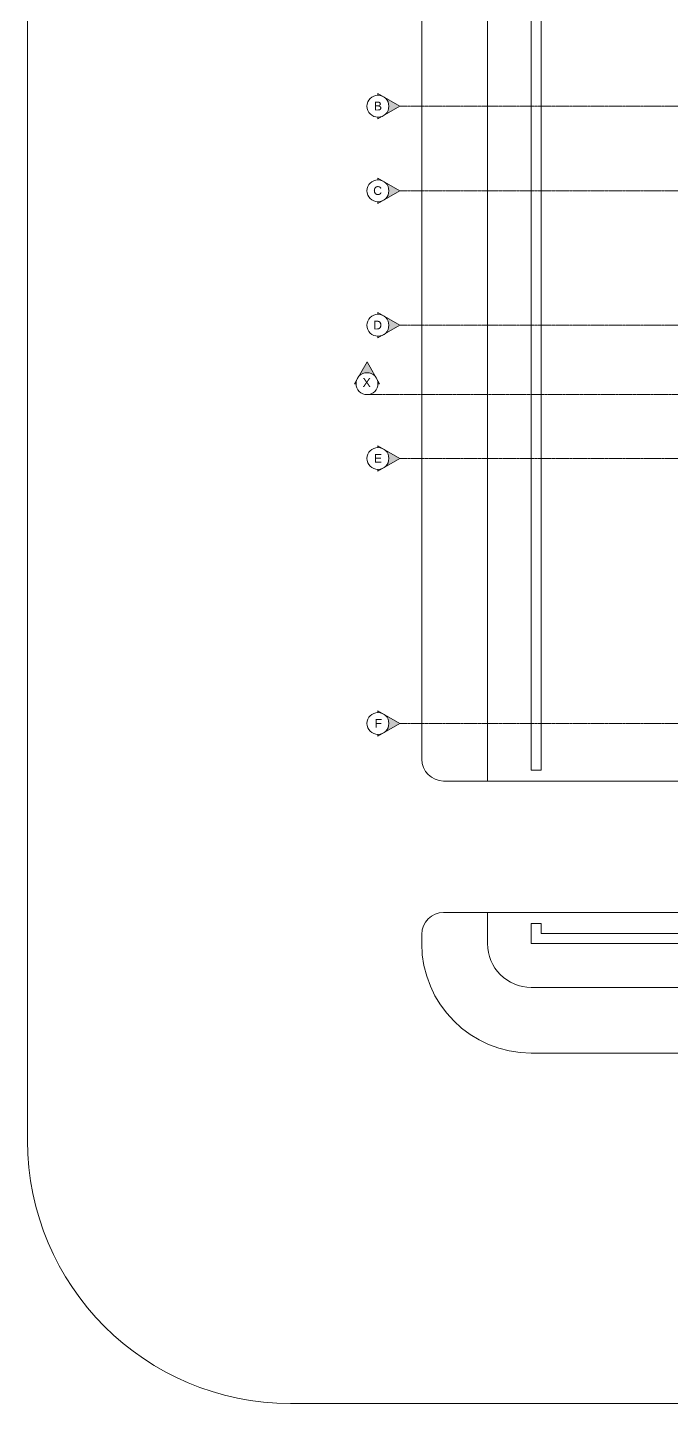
# Model space of a CAD drawing. Header units: millimetres. Extents: x -425671 to 598394, y -194194 to 343585.
# Drawn here: x 28539 to 43240, y 90126 to 121538 of the extents above; entities that cross this region are included whole.
import ezdxf

# ---------------------------------------------------------------- set-up
doc = ezdxf.new("R2010")
doc.units = ezdxf.units.MM
doc.linetypes.add('ACAD_ISO10W100', pattern=[18, 12, -3, 0, -3])
for name, color, linetype, lineweight in [('C TEXT', 30, 'Continuous', 13), ('Centre line', 30, 'Continuous', 9), ('Hidden', 250, 'Continuous', 5)]:
    doc.layers.add(name, color=color, linetype=linetype, lineweight=lineweight)
doc.styles.get("Standard").update_dxf_attribs({"font": 'arial.ttf'})

# ---------------------------------------------------------------- blocks, each defined once
blk = doc.blocks.new('CC')
at = {"layer": 'C TEXT', "linetype": 'Continuous', "ltscale": 500}
h = blk.add_hatch(color=253, dxfattribs=at)
h.dxf.hatch_style = 1
edge = h.paths.add_edge_path()
edge.add_arc((2471483781, 936793033), 250, 180, 240)
edge.add_line((2471483656, 936792817), (2471483281, 936793033))
edge.add_line((2471483281, 936793033), (2471483656, 936793250))
edge.add_arc((2471483781, 936793033), 250, 120, 180)
h = blk.add_hatch(color=253, dxfattribs=at)
h.dxf.hatch_style = 1
h.paths.add_polyline_path([(2471483781, 936792745), (2471483781, 936792783, -0.131652), (2471483656, 936792817)])
h.paths.add_polyline_path([(2471483781, 936793322), (2471483656, 936793250, -0.131652), (2471483781, 936793283)])
for points in [[(2471483281, 936793033), (2471483781, 936793322)], [(2471483781, 936793283), (2471483781, 936793322)], [(2471483281, 936793033), (2471483781, 936792745)], [(2471483781, 936792745), (2471483781, 936792783)]]:
    blk.add_lwpolyline(points, dxfattribs=at)
blk.add_circle((2471483781, 936793033), 250, dxfattribs=at)

msp = doc.modelspace()

# ---------------------------------------------------------------- linework, layer by layer
at = {"layer": 'Centre line', "linetype": 'ACAD_ISO10W100', "ltscale": 0.6}
for p, q in [((37039.03, 119741.016), (63039.03, 119741.016)), ((37039.03, 117811.016), (63039.03, 117811.016)), ((37039.03, 114741.016), (63039.03, 114741.016)), ((37039.03, 111701.016), (63039.03, 111701.016)), ((37039.03, 105651.005), (63039.03, 105651.005))]:
    msp.add_line(p, q, dxfattribs=at)
msp.add_lwpolyline([(63775.22, 113074.242), (57278.523, 113074.242), (57278.523, 112484.709), (49359.352, 112484.709), (49359.352, 113156.714), (36289.859, 113156.714)], dxfattribs=at)
at = {"layer": 'Hidden'}
for p, q in [((28539.03, 130171.899), (28539.03, 96126.016)), ((37539.03, 130171.899), (37539.03, 104836.016)), ((39039.03, 130171.899), (39039.03, 104336.016)), ((38039.03, 104336.016), (45094.03, 104336.016)), ((40269.03, 104586.016), (40039.03, 104586.016)), ((38039.03, 101336.016), (56699.03, 101336.016)), ((39039.03, 101336.016), (39039.03, 100626.016)), ((37539.03, 100836.016), (37539.03, 100626.016)), ((40269.03, 101086.016), (40039.03, 101086.016)), ((40039.03, 99626.016), (66838.355, 99626.016)), ((40039.03, 98126.016), (66838.355, 98126.016)), ((34539.03, 90126.016), (66838.355, 90126.016))]:
    msp.add_line(p, q, dxfattribs=at)
for points in [[(40039.03, 104586.016), (40039.03, 126626.016), (60039.03, 126626.016), (60039.03, 100626.016), (40039.03, 100626.016), (40039.03, 101086.016)], [(40269.03, 104586.016), (40269.03, 126396.016), (59809.03, 126396.016), (59809.03, 100856.016), (40269.03, 100856.016), (40269.03, 101086.016)]]:
    msp.add_lwpolyline(points, dxfattribs=at)
for centre, radius, start, end in [((38039.03, 104836.016), 500, 180, 270), ((38039.03, 100836.016), 500, 90, 180), ((40039.03, 100626.016), 2500, 180, 270), ((40039.03, 100626.016), 1000, 180, 270), ((34539.03, 96126.016), 6000, 180, 270)]:
    msp.add_arc(centre, radius, start, end, dxfattribs=at)

# ---------------------------------------------------------------- block references
at = {"layer": 'C TEXT', "linetype": 'Continuous', "xscale": -1}
for p in [(2471520319.828, -936673292.458), (2471520319.828, -936675222.458), (2471520319.828, -936678292.458), (2471520319.828, -936681332.458), (2471520319.828, -936687382.469)]:
    msp.add_blockref('CC', p, dxfattribs=at)
at = {"layer": 'Centre line', "linetype": 'Continuous', "rotation": 270}
msp.add_blockref('CC', (-936756743.615, 2471597187.466), dxfattribs=at)

# ---------------------------------------------------------------- texts
at = {"layer": 'C TEXT', "linetype": 'Continuous', "ltscale": 500, "char_height": 200, "attachment_point": 3}
for s, insert in [('B', (36632.273, 119844.42)), ('C ', (36632.273, 117914.42)), ('D', (36632.273, 114844.42)), ('E', (36632.273, 111804.42)), ('F', (36632.273, 105754.41))]:
    msp.add_mtext_dynamic_manual_height_columns(s, width=187.8802, gutter_width=12.5, heights=[0], dxfattribs=dict(at, insert=insert))
at = {"layer": 'Centre line', "linetype": 'Continuous', "ltscale": 500, "insert": (36188.748, 113533.731), "char_height": 200, "attachment_point": 1}
msp.add_mtext_dynamic_manual_height_columns('X', width=187.8802, gutter_width=12.5, heights=[0], dxfattribs=at)

doc.saveas('drawing.dxf')
